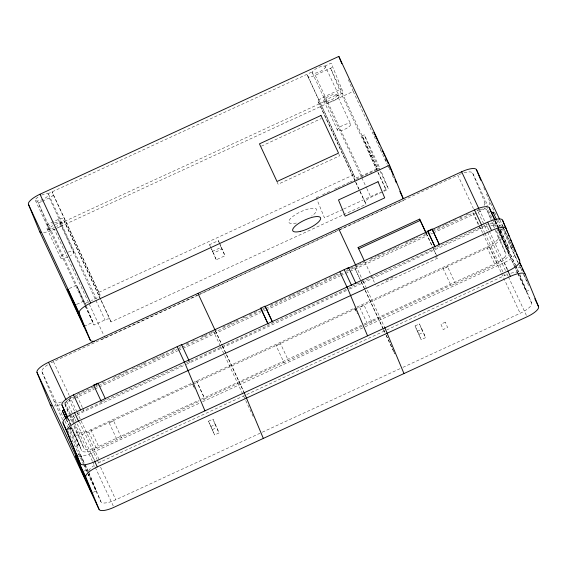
<?xml version="1.0" encoding="UTF-8"?>
<svg xmlns="http://www.w3.org/2000/svg" width="567" height="567" viewBox="0 0 567 567"><rect width="100%" height="100%" fill="white"/><g stroke="black" fill="none" stroke-linecap="round" stroke-linejoin="round"><path stroke-width="0.43" stroke-dasharray="2.83 2.13" d="M74.745 417.518L74.093 418.198A13.367 4.019 -25 0 0 72.831 421.267L74.008 424.109M504.765 257.135L501.469 259.969A14.657 4.408 -25 0 1 494.637 263.861L364.014 324.104M47.848 193.815L312.396 71.803M324.728 66.112L331.149 63.157L343.333 92.804L336.918 95.759M41.483 201.561L38.343 203.007L86 305.443M42.27 201.2L49.329 197.94A4.841 1.453 -25 0 0 53.17 194.566L52.065 191.873L99.998 294.975A4.841 1.453 -25 0 1 96.156 298.348L91.443 300.524M343.467 214.744L365.977 204.361L364.971 201.179L369.117 198.167A10.688 3.218 -25 0 1 370.91 197.281L386.29 190.186L339.47 89.777L330.611 68.21L377.431 168.626L362.051 175.72A10.688 3.218 -25 0 1 360.215 176.5L356.728 177.577L354.907 177.414L306.974 74.305L308.491 77.254L313.395 76.091A10.688 3.218 -25 0 0 315.231 75.305L332.808 67.197M100.671 299.312L63.143 218.819A4.841 1.453 -25 0 0 58.195 219.5L47.203 224.567L84.738 305.06M355.204 181.249L318.052 101.259L319.178 99.728L322.297 97.758A10.688 3.218 -25 0 1 324.09 96.872L341.667 88.764M60.031 223.462L324.579 101.45M55.977 228.536L353.227 91.443L348.223 79.267M261.359 146.18L321.291 118.538M362.1 135.825L364.298 134.811L379.904 168.286L377.707 169.299L362.1 135.825L370.407 156.038L386.29 190.186M69.33 288.511L76.517 285.194L85.915 305.337M370.407 156.038L372.604 155.025L364.298 134.811M98.885 292.281L353.794 174.714M76.772 304.316L83.165 301.368L76.517 285.194M219.422 242.924L225.028 255.745L216.24 259.799L209.57 244.696L218.359 240.642L219.068 242.159M85.163 303.416L88.303 301.97M316.18 197.677L318.576 196.572M322.573 194.729L330.561 191.044M334.558 189.201L336.954 188.095M337.755 187.727L348.939 182.567M349.74 182.198L355.332 179.619M356.133 179.25L376.913 169.668M212.334 251.429L221.123 247.375L219.897 244.384M216.24 259.799L213.468 253.059L222.257 249.005M84.129 326.337L92.917 322.283L84.972 305.237M342.865 209.414L324.487 217.891L316.514 198.485M343.666 209.046L380.422 192.093M383.618 190.618L388.211 188.499L380.904 170.71M85.107 305.854L94.03 324.983L105.015 319.916A4.841 1.453 -25 0 1 109.963 319.235L111.068 321.928L342.659 215.12M51.094 362.809A14.522 4.366 -25 0 1 53.461 361.633L197.699 295.109M199.96 294.067L325.515 236.163M326.316 235.794L338.336 230.245M339.867 229.543L353.121 223.426M353.921 223.058L457.803 175.146L473.41 208.621M101.401 339.576A14.522 4.366 -25 0 0 105.093 338.06L197.479 295.45M198.287 295.074L338.074 230.606M338.875 230.237L403.952 200.222M77.19 394.377L90.359 388.303M91.131 387.948L93.456 386.878M95.695 385.844L98.623 384.49M101.819 383.016L104.222 381.91M113.804 377.487L117.801 375.645M118.602 375.276L124.194 372.696M124.995 372.328L127.391 371.222M132.189 369.011L136.179 367.168M136.98 366.799L142.572 364.22M143.373 363.851L147.37 362.008M152.162 359.797L154.564 358.691M155.358 358.323L160.957 355.743M161.751 355.374L167.343 352.794M172.141 350.583L174.537 349.478M179.2 347.33L180.667 346.657M186.125 344.134L190.122 342.291M192.518 341.185L196.515 339.342M201.306 337.131L203.702 336.025M204.503 335.657L210.095 333.077M210.896 332.709L216.488 330.129M222.881 327.18L228.48 324.6M229.274 324.232L234.873 321.652M235.666 321.283L238.069 320.178M242.86 317.967L245.256 316.861M249.253 315.018L253.251 313.175M254.044 312.807L258.042 310.964M262.705 308.817L265.632 307.47M270.452 305.244L274.471 303.388M275.271 303.019L279.29 301.169M280.098 300.793L285.718 298.207M288.929 296.718L291.346 295.613M292.147 295.237L297.767 292.643M298.575 292.274L302.587 290.424M305.804 288.943L309.823 287.086M310.624 286.718L316.244 284.124M317.052 283.755L321.071 281.898M324.281 280.417L328.3 278.567M329.101 278.191L334.728 275.605M335.529 275.229L337.939 274.116M346.21 270.303L347.677 269.63M350.604 268.276L357.55 265.072M358.351 264.704L363.979 262.11M370.407 259.147L376.027 256.553M376.835 256.185L380.847 254.328M381.655 253.959L384.065 252.847M388.884 250.621L392.903 248.771M393.704 248.403L399.324 245.809M405.752 242.839L411.38 240.252M412.181 239.876L417.801 237.282M424.229 234.32L426.639 233.207M432.642 230.443L437.419 228.239M438.213 227.87L443.784 225.305M444.585 224.936L450.155 222.363M453.338 220.896L455.726 219.798M459.702 217.962L462.091 216.863M466.067 215.028L468.455 213.922M67.778 399.891A14.522 4.366 -25 0 0 68.968 399.366L73.781 397.148M74.582 396.78L93.81 387.906M94.611 387.537L97.815 386.063M98.615 385.688L177.145 349.47M177.946 349.102L181.149 347.628M181.95 347.259L260.877 310.858M261.678 310.489L264.881 309.008M265.682 308.639L339.413 274.634M340.221 274.265L343.425 272.784M346.628 271.31L431.756 232.045M432.557 231.676L473.31 212.88L478.881 224.837M63.936 403.272A14.522 4.366 -25 0 0 65.127 402.74L73.965 398.665M74.766 398.289L94.051 389.401M94.852 389.026L177.606 350.867M178.407 350.498L260.629 312.573M263.832 311.092L265.434 310.355M266.235 309.986L339.973 275.98M340.774 275.612L344.779 273.762M345.579 273.393L427.745 235.496M430.948 234.022L432.557 233.278M433.358 232.909L478.257 212.2A14.522 4.366 -25 0 0 485.203 208.217M102.209 401.571L183.524 364.468M186.451 362.717L189.378 361.363L189.52 361.703L268.63 325.217L268.489 324.884L346.933 289.106M436.966 247.177L482.326 226.658A14.522 4.366 -25 0 1 487.301 224.702M348.471 288.397L352.135 286.704L351.994 286.37L435.64 248.19M77.381 415.363A14.657 4.408 -25 0 1 84.214 411.472L183.942 365.481M186.274 364.404L347.351 290.113M349.619 289.064L480.242 228.82A14.657 4.408 -25 0 1 487.585 226.176M497.443 226.687L501.838 224.66L502.575 226.24M386.049 280.353L390.046 278.51M390.847 278.142L393.243 277.036M435.591 257.503L437.192 256.766M499.251 229.67L500.902 228.912L501.462 230.259L499.803 231.024L506.451 247.191L508.103 246.432L500.3 229.692L498.648 230.457L509.081 253.591A14.522 4.366 -25 0 1 497.557 263.712L451.006 285.591L443.061 268.517L443.203 268.85L447.597 266.823L447.455 266.49L455.4 283.564M437.745 258.113L376.219 286.491L375.092 284.088M69.592 428.34L71.244 427.575L79.047 444.308L77.395 445.074L77.948 446.42L79.607 445.662L71.803 428.921L70.145 429.687L69.592 428.34L77.948 446.42M70.01 427.312L70.747 428.9L72.406 428.142L71.662 426.547M499.201 231.804L500.852 231.038L500.3 229.692M73.986 426.313L76.29 431.919A13.367 4.019 -25 0 0 79.267 433.039L83.469 432.415A14.657 4.408 -25 0 0 90.812 429.772L192.135 383.044L194.361 387.828M192.865 382.704L354.751 308.044L357.352 313.622M356.948 307.03L486.833 247.127A14.657 4.408 -25 0 0 493.666 243.236L496.961 240.394A13.367 4.019 -25 0 0 498.216 237.332L491.915 222.016M71.244 427.575L73.873 433.975A14.522 4.366 -25 0 0 88.721 431.941L192.546 384.05L194.92 389.175M354.751 308.044L355.162 309.058L196.94 382.023L204.885 399.097L201.958 400.451M355.899 308.717L489.753 246.978A14.522 4.366 -25 0 0 501.278 236.857M193.418 384.05L197.082 382.364L196.529 381.017L204.333 397.751M509.081 253.591L507.004 248.537L508.656 247.779L508.103 246.432M517.536 272.486L506.855 249.593L511.257 247.566L501.838 224.66M77.629 454.812L79.827 453.798L88.495 472.396M76.29 431.919L84.1 448.66A13.367 4.019 -25 0 0 87.07 449.773L91.273 449.156A14.657 4.408 -25 0 0 98.615 446.505L199.137 400.146M201.405 399.104L361.746 325.153M73.873 433.975L81.683 450.708A14.522 4.366 -25 0 0 96.525 448.674L121.381 437.611L121.246 437.27L199.556 401.16M362.164 326.16L283.996 362.611L276.051 345.537L276.193 345.877L280.587 343.85L280.445 343.51L288.39 360.584M364.432 325.111L371.895 322.07L371.754 321.737L450.864 285.251L451.006 285.591M78.558 456.364A14.522 4.366 -25 0 0 91.174 453.146L200.243 402.846M202.596 401.755L362.859 327.846M365.212 326.762L504.297 262.613A14.522 4.366 -25 0 0 515.509 254.406M518.295 271.799L516.955 268.524L519.882 267.17M97.914 463.218A14.522 4.366 -25 0 1 100.288 462.041L244.519 395.525M246.787 394.476L385.156 330.66M386.694 329.951L504.623 275.562A14.522 4.366 -25 0 1 508.316 274.045M84.27 470.986L86.475 469.972L84.143 464.316M88.112 475.394L89.579 474.721L88.856 473.169M208.507 421.196L212.901 419.169L216.807 427.539L219.018 432.933L214.624 434.953L208.507 421.196L214.624 434.953M415.072 325.933L419.467 323.906L423.372 332.269L425.583 337.663L421.189 339.69L415.072 325.933L421.189 339.69M210.726 426.59L215.12 424.563L212.901 419.169M417.291 331.319L421.685 329.292L419.467 323.906M212.412 429.566L216.807 427.539M418.978 334.296L423.372 332.269M517.905 273.273L526.367 291.431L530.032 289.744M93.293 492.241L96.227 490.894L89.579 474.721M83.484 464.359L100.947 501.816A14.522 4.366 -25 0 0 115.796 499.775L260.026 433.252M262.294 432.21L400.663 368.387M402.931 367.345L520.13 313.289A14.522 4.366 -25 0 0 531.655 303.168L519.797 274.322M479.774 209.443L483.984 208.819A13.367 4.019 -25 0 1 486.961 209.939M490.873 225.602L491.787 225.553A13.367 4.019 -25 0 1 494.764 226.672L492.532 221.895M499.945 220.039L511.859 245.589M512.235 246.383L513.071 248.183M502.943 227.027L515.091 253.073M511.257 247.566L518.245 262.564M520.456 267.305L521.562 269.672M524.135 275.193L528.189 283.876M486.458 193.992L495.735 214.85M498.343 220.443L501.696 227.629M502.064 228.423L518.819 264.357M519.195 265.158L521.803 270.743M523.291 273.939L528.876 285.91M496.82 220.145L501.462 230.259M500.852 231.038L508.656 247.779M495.317 220.634L498.655 228.232M495.161 220.91L498.506 228.076M495.345 221.456L499.803 231.024M464.04 172.807A14.522 4.366 -25 0 1 472.651 173.112L487.882 205.786M494.941 220.924L497.543 226.502M497.918 227.303L515.382 264.754M515.757 265.554L518.727 271.926M497.812 227.473L515.481 265.363M515.85 266.157L516.955 268.524M498.648 230.457L507.004 248.537M472.651 173.112L485.947 205.148M486.316 205.941L492.262 218.699M492.638 219.493L496.352 227.459M496.72 228.26L514.191 265.71M514.56 266.511L517.536 272.883M517.905 273.684L531.655 303.168M491.043 218.706L486.954 209.939L491.589 221.208M498.209 237.332L506.012 254.066A13.367 4.019 -25 0 1 504.758 257.135M504.297 262.613L508.202 270.976M479.143 209.301L485.097 222.073M485.472 222.874L488.825 230.06M489.193 230.861L507.437 269.984M478.257 212.2L487.195 231.364M487.563 232.165L505.438 270.487M506.926 273.684L508.039 276.079M508.415 276.873L526.658 315.996M481.581 226.148L484.558 232.527M484.927 233.32L504.623 275.562M489.753 246.978L497.557 263.712M479.257 225.631L482.602 232.803M482.971 233.604L501.178 272.649M501.554 273.443L520.13 313.289M472.807 212.887L479.122 226.431M479.498 227.232L480.242 228.82M486.833 247.127L494.637 263.861M426.356 233.533L433.082 247.949M433.457 248.75L436.441 255.164M426.164 233.278L437.001 256.511M385.113 158.944L386.97 162.927M388.827 166.911L389.94 169.299M353.227 91.443L387.141 164.168M387.516 164.969L389.756 169.781M392.371 175.387L394.235 179.392M372.604 155.025L379.67 170.171M380.039 170.965L388.211 188.499M325.451 66.63A7.258 2.183 -25 0 1 316.28 72.945A7.258 2.183 -25 0 1 314.841 69.443A7.258 2.183 -25 0 1 325.451 66.63L339.109 95.922A7.258 2.183 -25 0 1 329.937 102.23A7.258 2.183 -25 0 1 328.499 98.729A7.258 2.183 -25 0 1 339.109 95.922M337.046 94.852A7.258 2.183 -25 0 1 327.875 101.16A7.258 2.183 -25 0 1 326.436 97.659A7.258 2.183 -25 0 1 337.046 94.852L350.704 124.138A7.258 2.183 -25 0 1 341.532 130.453A7.258 2.183 -25 0 1 340.094 126.951A7.258 2.183 -25 0 1 350.704 124.138M315.231 75.305L362.051 175.72M324.09 96.872L366.452 187.72M366.821 188.513L370.91 197.281M312.261 72.711L325.919 102.003M323.863 100.933L337.521 130.219M308.079 76.999L354.907 177.414M318.052 101.259L355.58 181.745M355.956 182.539L359.669 190.512M360.038 191.306L364.872 201.668M355.573 182.05L359.662 190.817M360.031 191.611L365.977 204.361M421.685 329.292L425.583 337.663M338.896 154.224L339.647 155.826L278.113 184.204L276.994 181.801M364.829 261.904L370.804 274.726M370.988 275.271L374.915 283.535M355.856 265.739L362.923 280.878M363.156 281.225L384.476 327.102M360.959 281.154L354.644 267.61L360.782 280.934M361.335 281.955L364.68 289.127M365.049 289.921L383.257 328.973M383.632 329.767L384.745 332.163M386.233 335.345L393.292 350.491M393.661 351.285L394.781 353.673M361.158 281.735L383.122 328.839M383.49 329.64L385.73 334.431M386.099 335.225L394.66 353.588M371.895 322.07L363.95 305.003L364.092 305.337L359.698 307.364L359.556 307.03L367.501 324.097M355.162 309.058L357.394 313.834M221.123 247.375L225.028 255.745M209.57 244.696L213.468 253.059M215.446 330.922L222.144 345.289M222.519 346.09L243.739 391.599M215.219 330.604L221.91 344.949M222.278 345.742L225.999 353.716M226.368 354.51L243.831 391.967M220.322 346.019L214.007 332.475L214.56 333.821M220.513 346.593L253.768 417.744M189.187 361.122L189.931 362.717M215.12 424.563L219.018 432.933M53.17 194.566L99.998 294.975M101.046 300.106L109.963 319.235M111.068 321.928L63.143 218.819M48.564 194.332L62.221 223.618M49.329 197.94L96.156 298.348M60.166 222.555L73.816 251.84M58.195 219.5L105.015 319.916M88.537 302.551L54.368 229.281A14.522 4.366 -25 0 1 43.517 232.505M89.239 304.068L103.683 335.033M104.037 335.792L105.093 338.06M83.165 301.368L84.611 304.465M35.381 200.413L49.038 229.699M46.976 228.636L60.634 257.921M121.381 437.611L113.443 420.537L113.577 420.877L109.183 422.904L109.041 422.564L116.986 439.638M82.357 407.489L76.41 394.738A14.657 4.408 -25 0 0 75.255 395.291M82.732 408.283L84.214 411.472M90.812 429.772L98.615 446.505M88.721 431.941L96.525 448.674M53.461 361.633L69.068 395.1M69.443 395.901L76.502 411.04M76.871 411.84L100.288 462.041M68.968 399.366L74.546 411.316M79.373 421.678L96.844 459.135M97.212 459.929L99.069 463.912M100.557 467.102L115.796 499.775M91.174 453.146L95.072 461.517M66.757 401.436L72.718 414.208M73.086 415.009L94.306 460.517M65.127 402.74L70.343 413.917M70.712 414.718L74.064 421.898M74.44 422.698L92.308 461.028M92.683 461.822L94.916 466.613M95.284 467.414L113.528 506.537M71.754 397.205A14.657 4.408 -25 0 0 69.578 398.629L66.289 401.464A13.367 4.019 -25 0 0 65.028 404.533L69.493 414.094M69.869 414.888L72.838 421.267M68.288 418.552L70.96 424.626M67.572 417.78L71.286 425.753M66.481 419.587L69.082 425.165M66.289 419.339L69.635 426.512M47.593 364.879A14.522 4.366 -25 0 0 41.937 371.754L63.49 417.978M64.978 421.168L67.579 426.745M67.955 427.539L84.674 463.402M85.043 464.196L88.02 470.575M86.475 469.972L87.913 473.069M88.275 473.849L96.227 490.894M41.937 371.754L54.127 401.401L62.668 419.729M67.87 430.892L83.108 463.565M483.8 187.521L484.799 189.952M519.641 275.066L526.367 291.431M498.45 229.139L506.855 249.593M494.658 220.754L496.983 226.41M496.508 230.939L506.012 254.066M380.067 147.739L381.4 150.971M377.431 168.626L377.707 169.299M283.996 362.611L283.854 362.278L204.751 398.764L204.885 399.097M218.359 240.642L219.585 243.633M86.276 306.116L94.03 324.983M37.514 200.994L48.032 226.58M101.479 401.904L101.621 402.244L81.301 411.614A14.522 4.366 -25 0 0 76.559 414.137M74.589 425.526L84.1 448.66M65.035 404.533L69.004 414.186M69.337 414.994L72.328 422.266M72.406 428.142L79.047 444.308M79.607 445.662L81.683 450.708M67.26 417.872L69.918 424.343M88.764 472.169L100.947 501.816M70.195 427.553L70.747 428.9M79.827 453.798L83.81 463.501M296.343 223.029A15.309 4.6 -25 0 1 291.268 217.792A15.309 4.6 -25 0 1 312.24 208.245A15.309 4.6 -25 0 1 311.694 216.041M54.588 222.81A7.258 2.183 -25 0 1 60.123 222.477A7.258 2.183 -25 0 1 56.65 226.424M54.404 227.615A7.258 2.183 -25 0 1 46.997 228.678A7.258 2.183 -25 0 1 52.419 223.724M41.589 195.147A7.258 2.183 -25 0 1 48.216 195.601A7.258 2.183 -25 0 1 37.401 201.009A7.258 2.183 -25 0 1 39.357 196.267M55.396 224.376A7.258 2.183 -25 0 1 62.179 223.526A7.258 2.183 -25 0 1 57.643 228.097M55.247 229.203A7.258 2.183 -25 0 1 49.081 229.791A7.258 2.183 -25 0 1 53.014 225.553M68.246 252.102A7.258 2.183 -25 0 1 73.774 251.741A7.258 2.183 -25 0 1 70.428 255.639M68.054 256.901A7.258 2.183 -25 0 1 60.676 258.006A7.258 2.183 -25 0 1 65.807 253.137M489.817 223.993A14.522 4.366 -25 0 1 497.174 224.624M477.315 210.159A14.657 4.408 -25 0 1 478.555 209.769M69.776 421.742A14.522 4.366 -25 0 1 74.355 415.604M489.782 202.079A14.522 4.366 -25 0 1 488.541 205.282M510.867 273.216A14.522 4.366 -25 0 1 517.933 272.458M458.994 174.622A14.522 4.366 -25 0 1 461.495 173.63M484.835 202.759A14.522 4.366 -25 0 1 484.119 205.297M479.179 209.634A14.522 4.366 -25 0 1 476.875 211.052M88.813 470.823A14.522 4.366 -25 0 1 94.413 465.287M60.159 404.696A14.522 4.366 -25 0 1 54.276 405.965M61.484 402.031A14.522 4.366 -25 0 1 54.127 401.401M445.343 322.134L440.949 324.161L443.167 329.555L447.561 327.528L445.343 322.134"/><path stroke-width="0.85" d="M94.242 341.284A14.522 4.366 -25 0 1 90.245 340.094L39.52 231.315L28.449 204.368A14.522 4.366 -25 0 1 39.966 194.24L338.825 56.409L389.55 165.188L403.293 198.627M74.376 305.422L67.728 289.248L77.481 310.17L84.129 326.337L74.376 305.422L75.971 304.685M90.245 340.094L79.167 313.147A14.522 4.366 -25 0 1 90.692 303.019L389.55 165.188M519.677 262.351L525.262 274.329L538.551 306.669A14.522 4.366 -25 0 1 527.034 316.797L113.903 507.33A14.522 4.366 -25 0 1 99.055 509.372L50.286 404.774L36.99 372.434A14.522 4.366 -25 0 1 48.514 362.313L461.644 171.773A14.522 4.366 -25 0 1 476.493 169.739L499.57 219.238M419.63 219.11L420.19 220.457L358.656 248.835L358.103 247.488L419.63 219.11L425.987 232.725M93.817 385.51L93.675 385.17L98.07 383.143L105.505 399.083M66.927 417.064L61.973 405.008A14.522 4.366 -25 0 1 73.49 394.88L181.575 344.63L189.009 360.569M267.886 323.622L260.685 308.143L265.08 306.116L272.514 322.056M272.28 321.595L265.221 306.456L348.585 267.603L356.019 283.543M434.896 246.602L427.695 231.123L432.089 229.096L439.524 245.029M260.827 308.483L181.716 344.97L181.575 344.63M347.259 268.616L474.522 209.925A14.522 4.366 -25 0 1 489.371 207.883L494.948 219.84M65.921 418.545L62.391 410.82L64.05 410.054L67.388 417.227M496.628 219.897L493.099 212.178L491.447 212.937L494.793 220.109M74.553 412.719L487.684 222.186A14.522 4.366 -25 0 1 502.532 220.145L519.726 260.855A14.522 4.366 -25 0 1 508.202 270.976L95.072 461.517A14.522 4.366 -25 0 1 80.223 463.551L63.029 422.847A14.522 4.366 -25 0 1 74.553 412.719L78.459 421.09A14.522 4.366 -25 0 0 66.934 431.211L80.223 463.551M78.459 421.09L491.589 230.549A14.522 4.366 -25 0 1 506.43 228.515M99.055 509.372L85.766 477.031A14.522 4.366 -25 0 1 97.29 466.903L510.413 276.37A14.522 4.366 -25 0 1 525.262 274.329M516.176 253.251L519.726 260.855M519.507 262.549L521.349 266.497M534.83 298.689L538.551 306.669M487.684 222.186L491.589 230.549M461.644 171.773L478.768 208.5M507.812 270.778L510.413 276.37M474.522 209.925L481.589 225.064M439.29 244.575L432.089 229.096M427.695 231.123L435.13 247.056M420.19 220.457L425.789 232.477M373.83 132.352L377.551 140.325M378.288 141.913L379.408 144.309M382.378 150.68L384.979 156.258M385.723 157.853L388.324 163.431M399.841 191.412L403.208 198.62M358.103 247.488L364.453 261.103M338.584 228.529L355.707 265.257M384.752 327.535L403.973 373.554M344.19 269.63L351.625 285.57M347.047 287.051L367.565 335.841M339.931 271.997L347.365 287.937M260.685 308.143L268.12 324.083M197.947 293.394L215.07 330.122M244.108 392.399L263.329 438.419M184.431 362.044L204.949 410.841M177.18 346.657L184.615 362.596M39.966 194.24L90.692 303.019M28.449 204.368L79.167 313.147M93.675 385.17L101.245 401.45M73.49 394.88L80.557 410.026M48.514 362.313L66.013 399.841M94.682 461.318L97.29 466.903M61.973 405.008L67.544 416.958M62.391 410.82L66.112 418.786M63.029 422.847L66.934 431.211M36.99 372.434L85.766 477.031M502.532 220.145L505.856 228.232M506.515 229.848L507.515 232.272M508.181 233.887L509.173 236.319M510.506 239.55L511.505 241.974M512.164 243.59L513.163 246.021M513.83 247.637L515.488 251.677M522.356 268.949L523.362 271.402M476.493 169.739L480.809 180.249M493.099 212.178L493.651 213.525M489.371 207.883L491.15 212.214M389.692 166.655L393.016 174.742M395.008 179.59L396.34 182.829M338.825 56.409L341.837 63.724M41.058 232.378A14.522 4.366 -25 0 1 39.52 231.315M77.863 456.251A14.522 4.366 -25 0 1 76.325 455.188M51.817 405.837A14.522 4.366 -25 0 1 50.286 404.774M320.979 115.477L259.452 143.855L277.008 181.504L338.542 153.125L320.979 115.477M378.047 181.716L338.492 199.96L345.14 216.126L384.695 197.883L378.047 181.716M85.185 476.748L75.432 455.825L82.073 471.999L91.833 492.921L85.185 476.748M300.673 231.293A15.309 4.6 -25 0 0 320.617 218.04A15.309 4.6 -25 0 0 298.674 223.441A15.309 4.6 -25 0 0 300.673 231.293"/></g></svg>
